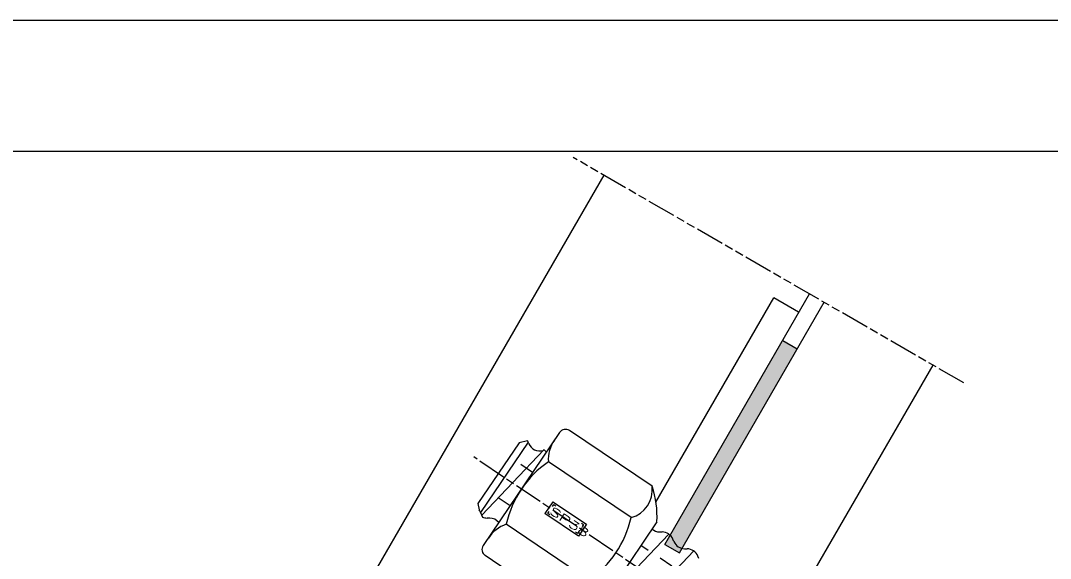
# Model space of a CAD drawing. Units: millimetres, scale not verified. Extents: x -55 to 1935, y -55 to 1395.
# Drawn here: x 362.6 to 796.2, y 1168.4 to 1395 of the extents above; entities that cross this region are included whole.
import ezdxf
from ezdxf.enums import TextEntityAlignment as Align

# ---------------------------------------------------------------- set-up
doc = ezdxf.new("R2010")
doc.units = ezdxf.units.MM
for name, pattern in [('CHAIN', [18.5, 12, -1.5, 3.5, -1.5]), ('CHAIN_DOUBLE_DASH', [23.5, 12, -1.5, 3.5, -1.5, 3.5, -1.5]), ('DASHED_SPACED', [12, 6, -6])]:
    doc.linetypes.add(name, pattern=pattern)
for name, color, linetype, lineweight in [('1 外形線', 7, 'Continuous', 25), ('3 隠れ線', 2, 'DASHED_SPACED', 25), ('4 中心線', 1, 'CHAIN', 25), ('5 想像線', 6, 'CHAIN_DOUBLE_DASH', 25), ('7 枠・タイトル', 7, 'Continuous', 25)]:
    doc.layers.add(name, color=color, linetype=linetype, lineweight=lineweight)
doc.styles.add('simplex.shx', font='')
doc.styles.get('simplex.shx').set_extended_font_data('simplex.shx')

msp = doc.modelspace()

# ---------------------------------------------------------------- hatches: boundary and pattern name
at = {"layer": '1 外形線'}
msp.add_hatch(color=256, dxfattribs=at).paths.add_polyline_path([(689.623, 1256.783), (683.561, 1260.283), (633.927, 1174.314, -0.14349), (637.325, 1172.327), (639.978, 1170.796)])

# ---------------------------------------------------------------- linework, layer by layer
for p, q in [((42.966, 350.74), (608.25, 1329.84)), ((633.927, 1174.314), (694.852, 1279.84)), ((630.136, 1192.096), (679.838, 1278.183)), ((639.978, 1170.796), (700.915, 1276.34)), ((690.23, 1272.183), (679.838, 1278.183)), ((683.561, 1260.283), (689.623, 1256.783)), ((685.738, 1144.054), (746.814, 1249.84)), ((589.528, 1221.482), (557.374, 1173.813)), ((628.512, 1198.806), (593.693, 1222.292)), ((572.463, 1217.14), (555.181, 1191.518)), ((576.279, 1217.433), (556.266, 1187.761)), ((576.076, 1217.905), (572.463, 1217.14)), ((576.576, 1216.768), (576.155, 1217.76)), ((582.851, 1214.216), (556.737, 1186.686)), ((619.635, 1185.645), (584.815, 1209.131)), ((555.181, 1191.518), (555.688, 1188.908)), ((586.735, 1192.306), (583.38, 1187.332)), ((586.735, 1192.306), (600.829, 1182.8)), ((556.141, 1188.089), (557.086, 1185.864)), ((560.102, 1185.417), (559.024, 1185.436)), ((560.102, 1185.417), (559.024, 1185.436)), ((597.474, 1177.826), (583.38, 1187.332)), ((601.881, 1159.323), (567.061, 1182.809)), ((600.829, 1182.8), (597.474, 1177.826)), ((630.532, 1183.918), (607.572, 1149.878)), ((635.495, 1178.707), (608.987, 1150.763)), ((635.495, 1178.707), (608.987, 1150.763)), ((631.681, 1179.599), (632.759, 1179.58)), ((631.681, 1179.599), (632.759, 1179.58)), ((637.695, 1175.542), (637.274, 1176.535)), ((637.695, 1175.542), (637.274, 1176.535)), ((637.695, 1175.542), (637.274, 1176.535)), ((646.024, 1171.605), (619.516, 1143.661)), ((646.024, 1171.605), (619.516, 1143.661)), ((633.855, 1174.331), (639.978, 1170.796)), ((642.21, 1172.497), (643.288, 1172.478)), ((642.21, 1172.497), (643.288, 1172.478)), ((593.003, 1146.162), (558.184, 1169.648)), ((648.224, 1168.44), (647.803, 1169.433)), ((648.224, 1168.44), (647.803, 1169.433)), ((648.224, 1168.44), (647.803, 1169.433))]:
    msp.add_line(p, q, dxfattribs=at)
for centre, radius, start, end in [((592.015, 1219.805), 3, 56, 146), ((571.552, 1215.806), 5, 23.00469, 24.65148), ((581.178, 1218.722), 5, 203.00469, 286.1637), ((599.797, 1209.882), 15, 146, 182.8699), ((580.028, 1210.089), 5, 38.48199, 55.61534), ((580.028, 1210.089), 5, 38.48199, 55.61534), ((580.028, 1210.089), 5, 38.48199, 55.61534), ((580.028, 1210.089), 5, 38.48199, 55.61534), ((580.028, 1210.089), 5, 38.48199, 55.61534), ((609.516, 1173.321), 43.503, 124.59731, 167.4027), ((616.612, 1197.259), 12.001, 284.59157, 7.40842), ((590.591, 1186.079), 40, 356.90331, 18.55242), ((551.539, 1186.135), 5, 23.00469, 33.50132), ((559.111, 1190.435), 5, 246.0984, 268.99531), ((559.111, 1190.435), 5, 246.0984, 268.99531), ((560.014, 1180.418), 5, 38.48199, 88.99531), ((560.014, 1180.418), 5, 38.48199, 88.99531), ((560.014, 1180.418), 5, 38.48199, 88.99531), ((560.014, 1180.418), 5, 38.48199, 88.99531), ((560.014, 1180.418), 5, 38.48199, 88.99531), ((577.18, 1195.133), 43.503, 304.5973, 347.40269), ((571.977, 1168.637), 15, 109.1301, 146), ((631.769, 1184.598), 5, 228.58847, 268.99531), ((631.769, 1184.598), 5, 228.58847, 268.99531), ((631.769, 1184.598), 5, 228.58847, 268.99531), ((632.672, 1174.581), 5, 23.00469, 88.99531), ((632.672, 1174.581), 5, 23.00469, 88.99531), ((632.672, 1174.581), 5, 23.00469, 88.99531), ((632.672, 1174.581), 5, 23.00469, 88.99531), ((632.672, 1174.581), 5, 23.00469, 88.99531), ((642.298, 1177.496), 5, 203.00469, 268.99531), ((642.298, 1177.496), 5, 203.00469, 268.99531), ((642.298, 1177.496), 5, 203.00469, 268.99531), ((559.861, 1172.135), 3, 146, 236), ((643.2, 1167.479), 5, 23.00469, 88.99531), ((643.2, 1167.479), 5, 23.00469, 88.99531), ((643.2, 1167.479), 5, 23.00469, 88.99531), ((643.2, 1167.479), 5, 23.00469, 88.99531), ((643.2, 1167.479), 5, 23.00469, 88.99531)]:
    msp.add_arc(centre, radius, start, end, dxfattribs=at)
at = {"layer": '3 隠れ線'}
for p, q in [((578.203, 1204.692), (568.487, 1211.245)), ((568.696, 1190.598), (558.981, 1197.152)), ((1044.747, 890.004), (623.8, 1173.936))]:
    msp.add_line(p, q, dxfattribs=at)
at = {"layer": '4 中心線'}
msp.add_line((1578.225, 519.915), (553.382, 1211.181), dxfattribs=at)
at = {"layer": '5 想像線'}
for p, q in [((759.804, 1242.34), (595.259, 1337.34)), ((586.614, 1190.337), (587.173, 1191.167)), ((587.173, 1191.167), (588.002, 1190.607)), ((584.601, 1187.353), (585.16, 1188.182)), ((585.43, 1186.794), (584.601, 1187.353)), ((597.595, 1179.794), (597.036, 1178.965)), ((598.779, 1183.338), (599.608, 1182.779)), ((599.608, 1182.779), (599.049, 1181.95)), ((597.036, 1178.965), (596.207, 1179.524))]:
    msp.add_line(p, q, dxfattribs=at)
at = {"layer": '7 枠・タイトル'}
for p, q in [((1935, 1395), (-55, 1395)), ((0, 1340), (1880, 1340))]:
    msp.add_line(p, q, dxfattribs=at)

# ---------------------------------------------------------------- texts
at = {"layer": '1 外形線', "style": 'simplex.shx', "width": 1.6}
msp.add_text('SP38', height=3.372, rotation=326, dxfattribs=at).set_placement((584.431, 1186.74), align=Align.BOTTOM_LEFT)

doc.saveas('drawing.dxf')
